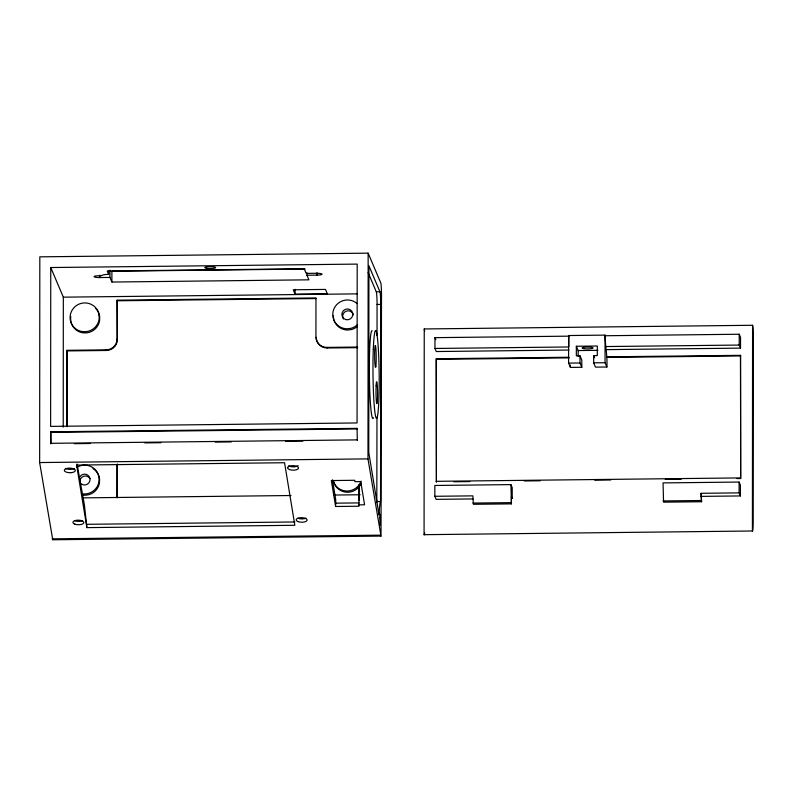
<?xml version="1.0" encoding="UTF-8"?>
<svg xmlns="http://www.w3.org/2000/svg" width="793" height="793" viewBox="0 0 793 793"><rect width="100%" height="100%" fill="white"/><g stroke="black" fill="none" stroke-linecap="round" stroke-linejoin="round"><path stroke-width="1.19" d="M52.735 539.706L39.65 462.557L39.819 256.843L368.15 253.155L380.729 282.794A10.973 0.773 89.4 0 1 381.502 295.452L381.017 536.137L367.982 458.879L368.15 253.155M50.881 432.403L50.871 443.941L50.623 431.788L357.058 428.359L357.326 428.963L50.881 432.403L50.623 431.788M50.752 267.538L50.623 426.386L357.068 422.947L357.197 264.099L50.752 267.538L63.331 297.167L63.222 427.149M66.87 426.198L66.939 350.308L106.153 349.862A10.973 10.785 -23 0 0 117.106 338.928L117.136 300.17L315.961 297.94L315.931 336.698A10.973 10.785 -23 0 0 326.865 347.393L327.122 347.998L357.762 347.661M67.137 426.803L66.939 350.308M306.941 272.832L306.941 275.23L308.893 279.83L111.892 282.04L109.94 277.441L99.908 277.55L99.908 275.151M99.908 277.55A5.482 0.922 0 0 1 94.05 276.698A5.482 0.922 0 0 1 99.125 275.716L101.861 275.686A7.315 1.229 0 0 1 108.641 274.378L108.641 270.77M109.94 277.441L109.949 270.235M111.892 282.04L111.902 271.226L305.206 269.055M116.977 497.251L117.007 464.549M117.235 497.865L117.265 463.955M67.197 350.912L106.411 350.476A10.973 10.785 -23 0 0 117.364 339.543L117.136 300.17M295.095 294.124L293.251 289.782L325.497 289.415L327.34 293.757L295.095 294.124L295.095 289.316M306.941 275.23L316.972 275.121L316.972 272.713M357.316 440.502L357.058 428.359M376.536 502.603A35.992 2.528 89.4 0 1 376.814 501.632L376.972 417.217M377.032 335.439L377.062 304.462A10.973 0.773 89.4 0 0 376.288 291.804L368.15 272.623M380.551 501.434L380.709 304.423A10.973 0.773 89.4 0 0 379.936 291.765L368.923 265.814L368.765 452.416L379.054 515.014L379.104 513.854A35.992 2.528 89.4 0 1 380.462 501.592L376.903 501.473M424.077 534.68L424.245 328.956L752.577 325.279A10.973 0.773 89.4 0 1 753.35 337.927L753.201 522.022A10.973 0.773 89.4 0 1 752.408 530.993L424.077 534.68A10.973 0.773 89.4 0 0 424.632 532.807M434.842 496.289L434.851 485.465L510.92 484.612L512.219 487.685L512.209 498.5L511.426 496.656L511.426 503.872L473.391 504.298L472.876 495.863L434.842 496.289L436.15 499.352L472.955 498.936M434.96 348.464L434.97 337.649L568.859 336.153L568.849 346.967L434.96 348.464L436.269 351.537L568.928 350.05M436.259 358.743L436.418 481.936L436.259 358.743L568.918 357.256M511.426 503.872L510.92 484.612M568.581 363.115L568.601 335.538L605.079 335.122C605.178 345.857 607.577 356.116 606.883 367L595.484 367.129L593.66 362.837L593.66 355.621L597.307 355.581L597.317 346.026L576.342 346.263L576.333 355.819L579.98 355.779L581.804 360.072L581.804 367.288L570.395 367.407L568.581 363.115L579.98 362.986L581.804 367.288M570.395 367.407L570.405 365.018M578.156 356.533L578.166 350.556L576.342 346.263M579.98 362.986L579.98 355.779M606.883 367L605.059 362.708L605.079 335.122M740.404 495.942L739.096 492.869L701.062 493.305L701.577 501.741L663.553 502.167L663.047 482.907L739.106 482.055L740.404 485.128L740.404 495.942L701.141 496.378M701.577 501.741L701.062 493.305M739.096 492.869L739.106 482.055M606.635 349.624L740.523 348.127L739.215 345.054L739.225 334.24L605.337 335.736M736.965 478.566L740.672 478.526L740.513 355.333L606.625 356.83M740.523 348.127L740.533 337.303L739.225 334.24M740.672 478.526L740.513 355.333M752.408 530.993L752.577 325.279M86.893 527.623L76.614 465.065L284.558 462.735L294.837 525.293L86.893 527.623L84.405 504.953L77.06 464.034M361.479 484.89L359.15 484.919L358.951 506.231L335.608 506.489L335.746 499.848L332.445 479.805M359.07 500.532L359.15 484.919M376.288 291.804L379.936 291.765M63.331 297.167L357.415 293.866M117.394 300.785L316.219 298.555M377.062 304.462L380.709 304.423M326.865 347.393L357.504 347.047M605.337 346.561L739.215 345.054M578.166 350.556L597.912 350.337M436.517 359.358L569.176 357.871M606.893 357.445L740.771 355.948M593.66 362.837L605.059 362.708M50.613 443.327L357.048 439.887M74.344 443.674L90.412 443.495M144.782 442.89L160.84 442.712M215.21 442.097L231.278 441.919M285.649 441.304L302.946 441.116M39.65 462.557L367.982 458.879M436.16 481.331L740.414 477.911M453.735 481.748L469.813 481.569M524.232 480.954L540.311 480.776M594.73 480.161L610.808 479.983M665.228 479.378L681.306 479.19M83.414 497.855L291.011 495.526M334.259 495.04L360.2 494.753M335.677 503.168L359.021 502.911M472.866 503.069L510.9 502.643M663.027 500.938L701.062 500.512M358.723 504.854L364.562 504.794L360.756 481.599L354.917 481.668L354.689 480.29L331.345 480.558L335.608 506.489M86.962 524.302L294.907 521.972M52.189 538.843L380.521 535.166M52.576 539.765L380.908 536.088M593.66 355.621L594.572 357.772M568.601 335.538L568.859 336.153M434.97 337.649L435.843 339.691M108.641 274.378L107.204 270.998L304.205 268.787L306.157 273.397L316.189 273.278A5.482 0.922 0 0 1 322.057 274.14A5.482 0.922 0 0 1 316.972 275.121M117.106 338.928L117.364 339.543M106.153 349.862L106.411 350.476M333.278 315.584L333.724 319.311A14.631 14.383 -23 0 0 347.661 330.027L351.448 329.541A14.631 14.383 -23 0 0 357.336 326.468M305.84 518.196A5.482 2.29 1.2 0 1 298.099 518.285M82.571 520.694A5.482 2.29 1.2 0 1 74.829 520.783M74.274 468.544A5.482 2.29 1.2 0 1 70.656 469.377L69.229 469.357A5.482 2.29 1.2 0 1 65.571 468.435M298.118 465.64A5.482 2.29 1.2 0 1 288.662 465.828M361.202 483.234A14.631 14.383 -23 0 1 360.349 484.949M359.844 485.742A14.631 14.383 -23 0 1 333.417 480.796M95.705 308.418A14.631 14.383 -23 0 1 99.7 316.764L99.631 320.531A14.631 14.383 -23 0 1 86.833 332.862L83.027 332.842A14.631 14.383 -23 0 1 70.775 316.576M92.959 468.564A14.631 14.383 -23 0 1 99.611 479.418L99.432 483.175A14.631 14.383 -23 0 1 82.482 495.02M361.023 481.123A14.631 14.383 -23 0 1 333.11 480.479M343.389 318.974A5.482 5.392 -23 0 1 346.035 311.243A5.482 5.392 -23 0 1 353.41 314.762M357.514 324.595A14.631 14.383 -23 0 1 350.922 328.322L347.146 328.798A14.631 14.383 -23 0 1 333.199 318.092L332.753 314.355A14.631 14.383 -23 0 1 357.118 303.56M79.815 476.91A5.482 5.392 -23 0 1 87.696 475.096A5.482 5.392 -23 0 1 88.737 482.996A5.482 5.392 -23 0 1 80.678 483.433M79.855 481.47A5.482 5.392 -23 0 1 90.075 478.645M81.966 493.791A14.631 14.383 -23 0 0 98.907 481.946L99.095 478.189A14.631 14.383 -23 0 0 87.131 465.342L83.334 465.213A14.631 14.383 -23 0 0 77.02 467.305M424.245 328.956A10.973 0.773 89.4 0 1 424.632 331.325M373.483 417.742A43.893 3.083 89.4 0 1 369.399 376.625A43.893 3.083 89.4 0 1 372.224 330.82M327.122 347.998A10.973 10.785 -23 0 1 316.189 337.312M379.986 517.75L380.392 525.372L380.353 514.26L379.986 517.75M99.184 315.535L99.115 319.301A14.631 14.383 -23 0 1 86.318 331.633L82.512 331.613A14.631 14.383 -23 0 1 70.121 316.605A14.631 14.383 -23 0 1 84.316 302.916A14.631 14.383 -23 0 1 99.184 315.535M287.681 467.424L287.621 468.019A5.482 2.29 1.2 0 0 295.829 469.942A5.482 2.29 1.2 0 0 296.225 466.096A5.482 2.29 1.2 0 0 287.681 467.424M375.872 366.267L375.694 367.149A10.973 0.773 89.4 0 1 374.653 353.628A10.973 0.773 89.4 0 1 375.823 347.899A10.973 0.773 89.4 0 1 375.872 366.267M70.587 472.697L69.16 472.678A5.482 2.29 1.2 0 1 64.332 470.249A5.482 2.29 1.2 0 1 69.516 468.128A5.482 2.29 1.2 0 1 75.246 470.19L75.256 470.784A5.482 2.29 1.2 0 1 70.587 472.697M74.76 524.104A5.482 2.29 1.2 0 0 83.751 522.974A5.482 2.29 1.2 0 0 76.584 520.248A5.482 2.29 1.2 0 0 74.76 524.104M298.029 521.606A5.482 2.29 1.2 0 0 307.02 520.476A5.482 2.29 1.2 0 0 299.853 517.75A5.482 2.29 1.2 0 0 298.029 521.606M345.926 319.619A5.482 5.392 -23 0 0 352.637 312.918A5.482 5.392 -23 0 0 343.478 310.598A5.482 5.392 -23 0 0 345.926 319.619M206.636 268.292A5.482 0.922 0 0 0 215.617 267.776A5.482 0.922 0 0 0 208.43 266.726A5.482 0.922 0 0 0 206.636 268.292M584.015 348.682A5.482 0.922 0 0 0 592.995 348.167A5.482 0.922 0 0 0 585.819 347.116A5.482 0.922 0 0 0 584.015 348.682M376.11 385.735A10.973 0.773 89.4 0 0 376.774 403.548A10.973 0.773 89.4 0 0 377.468 388.927A10.973 0.773 89.4 0 0 376.11 385.735M373.295 349.475A43.893 3.083 89.4 0 0 376.338 418.248A43.893 3.083 89.4 0 0 378.687 355.819A43.893 3.083 89.4 0 0 373.295 349.475"/></g></svg>
